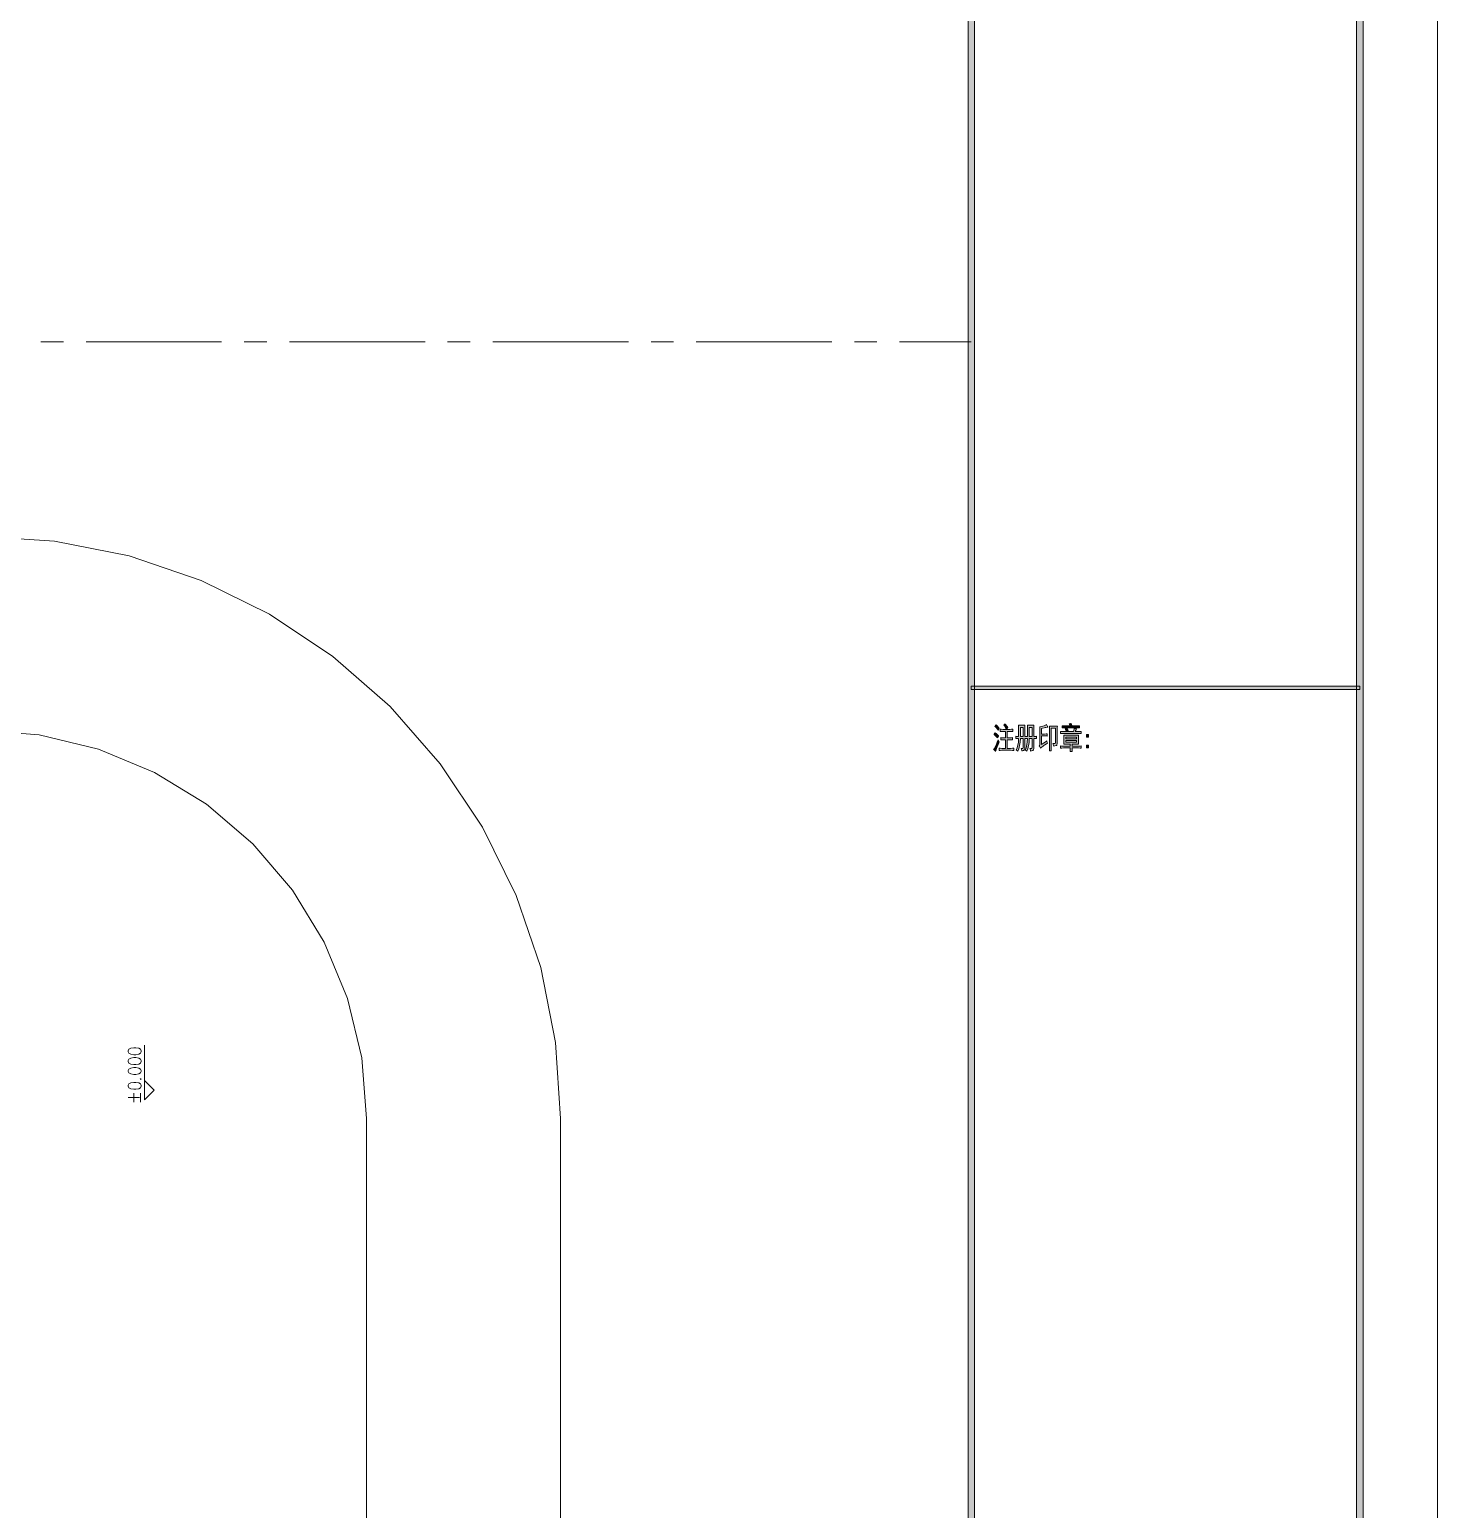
# Model space of a CAD drawing. Header units: millimetres. Extents: x 261 to 114907, y 32 to 1998430.
# Drawn here: x 93142 to 114907, y 1950007 to 1972882 of the extents above; entities that cross this region are included whole.
import ezdxf

# ---------------------------------------------------------------- set-up
doc = ezdxf.new("R2010")
doc.units = ezdxf.units.MM

msp = doc.modelspace()

# ---------------------------------------------------------------- hatches: boundary and pattern name
h = msp.add_hatch(color=0)
h.dxf.hatch_style = 2
h.paths.add_polyline_path([(107750, 1928333), (107650, 1928333), (107650, 1997229), (107750, 1997229)])
h = msp.add_hatch(color=0)
h.dxf.hatch_style = 2
h.paths.add_polyline_path([(113757, 1928283), (113657, 1928383), (113657, 1997179), (113757, 1997279)])
h = msp.add_hatch(color=0)
h.dxf.hatch_style = 2
h.paths.add_polyline_path([(107700, 1962681), (107700, 1962733), (113707, 1962733), (113707, 1962681)])
h = msp.add_hatch(color=0)
h.dxf.hatch_style = 2
h.paths.add_polyline_path([(108068, 1962014), (108084, 1962001), (108111, 1961976), (108123, 1961966), (108120, 1961959), (108110, 1961943), (108106, 1961933), (108093, 1961948), (108066, 1961975), (108052, 1961985), (108056, 1961991), (108064, 1962005)])
h = msp.add_hatch(color=0)
h.dxf.hatch_style = 2
h.paths.add_polyline_path([(108084, 1962135), (108101, 1962119), (108126, 1962090), (108134, 1962077), (108128, 1962071), (108119, 1962057), (108115, 1962050), (108104, 1962068), (108079, 1962097), (108065, 1962108), (108070, 1962114), (108079, 1962128)])
h = msp.add_hatch(color=0)
h.dxf.hatch_style = 2
h.paths.add_polyline_path([(108282, 1962065), (108294, 1962065), (108324, 1962066), (108341, 1962066), (108341, 1962032), (108323, 1962033), (108294, 1962034), (108283, 1962034), (108256, 1962034), (108256, 1961935), (108282, 1961935), (108293, 1961935), (108320, 1961936), (108336, 1961937), (108336, 1961903), (108321, 1961903), (108294, 1961904), (108282, 1961904), (108256, 1961904), (108256, 1961772), (108290, 1961772), (108306, 1961772), (108340, 1961774), (108357, 1961775), (108357, 1961740), (108340, 1961741), (108307, 1961742), (108291, 1961742), (108192, 1961742), (108175, 1961742), (108146, 1961741), (108134, 1961740), (108134, 1961775), (108145, 1961774), (108175, 1961772), (108194, 1961772), (108229, 1961772), (108229, 1961904), (108207, 1961904), (108195, 1961904), (108170, 1961903), (108159, 1961903), (108159, 1961937), (108170, 1961936), (108195, 1961935), (108209, 1961935), (108229, 1961935), (108229, 1962034), (108203, 1962034), (108190, 1962034), (108163, 1962033), (108149, 1962032), (108149, 1962066), (108163, 1962066), (108191, 1962065), (108204, 1962065)])
h = msp.add_hatch(color=0)
h.dxf.hatch_style = 2
h.paths.add_polyline_path([(108203, 1962130), (108208, 1962134), (108217, 1962145), (108222, 1962151), (108231, 1962141), (108253, 1962112), (108266, 1962094), (108260, 1962088), (108249, 1962076), (108244, 1962070), (108232, 1962089), (108212, 1962119)])
h = msp.add_hatch(color=0)
h.paths.add_polyline_path([(108529, 1962128), (108528, 1962114), (108528, 1962082), (108528, 1962063), (108528, 1961956), (108569, 1961956), (108569, 1962065), (108569, 1962082), (108569, 1962113), (108568, 1962128), (108668, 1962128), (108668, 1962115), (108667, 1962083), (108667, 1962063), (108667, 1961956), (108676, 1961956), (108697, 1961957), (108707, 1961958), (108707, 1961924), (108696, 1961925), (108676, 1961926), (108667, 1961926), (108667, 1961785), (108667, 1961769), (108662, 1961749), (108657, 1961745), (108652, 1961741), (108632, 1961733), (108618, 1961729), (108617, 1961741), (108611, 1961762), (108606, 1961771), (108615, 1961771), (108628, 1961772), (108631, 1961772), (108635, 1961774), (108640, 1961784), (108641, 1961792), (108641, 1961926), (108594, 1961926), (108593, 1961863), (108575, 1961763), (108559, 1961726), (108553, 1961733), (108541, 1961743), (108533, 1961746), (108549, 1961775), (108567, 1961865), (108568, 1961926), (108528, 1961926), (108528, 1961775), (108528, 1961761), (108521, 1961745), (108515, 1961742), (108509, 1961739), (108493, 1961734), (108485, 1961731), (108482, 1961740), (108476, 1961760), (108472, 1961771), (108480, 1961771), (108491, 1961771), (108494, 1961772), (108497, 1961772), (108501, 1961780), (108502, 1961787), (108502, 1961926), (108459, 1961926), (108457, 1961865), (108438, 1961766), (108421, 1961728), (108415, 1961734), (108401, 1961743), (108394, 1961746), (108412, 1961779), (108431, 1961869), (108432, 1961926), (108423, 1961926), (108402, 1961925), (108390, 1961924), (108390, 1961958), (108401, 1961957), (108423, 1961956), (108433, 1961956), (108433, 1962061), (108433, 1962081), (108432, 1962114), (108432, 1962128)])
h.paths.add_polyline_path([(108641, 1961956), (108641, 1962095), (108595, 1962095), (108595, 1961956)])
h.paths.add_polyline_path([(108502, 1961956), (108502, 1962095), (108459, 1962095), (108459, 1961956)])
h = msp.add_hatch(color=0)
h.dxf.hatch_style = 2
h.paths.add_polyline_path([(108877, 1961852), (108863, 1961844), (108836, 1961826), (108823, 1961817), (108810, 1961807), (108783, 1961787), (108769, 1961776), (108764, 1961786), (108754, 1961804), (108750, 1961812), (108753, 1961815), (108758, 1961828), (108759, 1961838), (108759, 1962027), (108759, 1962053), (108758, 1962093), (108758, 1962106), (108765, 1962106), (108791, 1962111), (108809, 1962116), (108828, 1962121), (108856, 1962133), (108864, 1962140), (108869, 1962131), (108880, 1962112), (108886, 1962103), (108877, 1962100), (108855, 1962094), (108842, 1962092), (108829, 1962089), (108801, 1962084), (108786, 1962081), (108786, 1961993), (108818, 1961993), (108831, 1961993), (108859, 1961994), (108875, 1961994), (108875, 1961962), (108861, 1961963), (108833, 1961964), (108818, 1961964), (108786, 1961964), (108786, 1961830), (108815, 1961850), (108856, 1961880), (108867, 1961890), (108868, 1961880), (108873, 1961861)])
h = msp.add_hatch(color=0)
h.dxf.hatch_style = 2
h.paths.add_polyline_path([(109031, 1962113), (109030, 1962094), (109029, 1962056), (109029, 1962038), (109029, 1961863), (109029, 1961847), (109025, 1961826), (109021, 1961822), (109016, 1961818), (108993, 1961810), (108975, 1961807), (108974, 1961818), (108968, 1961838), (108963, 1961847), (108972, 1961847), (108986, 1961847), (108991, 1961848), (108997, 1961849), (109003, 1961857), (109003, 1961865), (109003, 1962083), (108936, 1962083), (108936, 1961733), (108910, 1961733), (108911, 1961756), (108912, 1961802), (108912, 1961827), (108912, 1962032), (108912, 1962052), (108911, 1962093), (108910, 1962113)])
h = msp.add_hatch(color=0)
h.dxf.hatch_style = 2
h.paths.add_polyline_path([(109346, 1962032), (109359, 1962032), (109386, 1962033), (109398, 1962034), (109398, 1962002), (109386, 1962003), (109359, 1962003), (109346, 1962003), (109133, 1962003), (109121, 1962003), (109095, 1962003), (109082, 1962002), (109082, 1962034), (109096, 1962033), (109121, 1962032), (109133, 1962032), (109279, 1962032), (109285, 1962049), (109291, 1962075), (109292, 1962083), (109299, 1962081), (109317, 1962076), (109328, 1962074), (109325, 1962069), (109320, 1962059), (109317, 1962053), (109314, 1962047), (109311, 1962037), (109309, 1962032)])
h = msp.add_hatch(color=0)
h.paths.add_polyline_path([(109359, 1961976), (109358, 1961957), (109358, 1961922), (109358, 1961904), (109358, 1961888), (109358, 1961854), (109359, 1961836), (109258, 1961836), (109258, 1961807), (109344, 1961807), (109357, 1961807), (109385, 1961808), (109400, 1961809), (109400, 1961776), (109386, 1961777), (109358, 1961778), (109344, 1961778), (109258, 1961778), (109258, 1961765), (109258, 1961738), (109259, 1961724), (109227, 1961724), (109227, 1961738), (109228, 1961765), (109228, 1961778), (109136, 1961778), (109125, 1961778), (109098, 1961777), (109082, 1961776), (109082, 1961809), (109097, 1961808), (109124, 1961807), (109135, 1961807), (109228, 1961807), (109228, 1961836), (109130, 1961836), (109131, 1961854), (109132, 1961889), (109132, 1961906), (109132, 1961923), (109131, 1961958), (109130, 1961976)])
h.paths.add_polyline_path([(109329, 1961919), (109329, 1961947), (109160, 1961947), (109160, 1961919)])
h.paths.add_polyline_path([(109329, 1961865), (109329, 1961891), (109160, 1961891), (109160, 1961865)])
h = msp.add_hatch(color=0)
h.dxf.hatch_style = 2
h.paths.add_polyline_path([(109246, 1962155), (109249, 1962145), (109254, 1962127), (109255, 1962119), (109335, 1962119), (109344, 1962119), (109364, 1962120), (109374, 1962121), (109374, 1962088), (109364, 1962089), (109345, 1962090), (109336, 1962090), (109151, 1962090), (109139, 1962090), (109116, 1962089), (109105, 1962088), (109105, 1962121), (109118, 1962120), (109141, 1962119), (109149, 1962119), (109223, 1962119), (109223, 1962123), (109219, 1962139), (109216, 1962150), (109222, 1962151), (109237, 1962154)])
h = msp.add_hatch(color=0)
h.dxf.hatch_style = 2
h.paths.add_polyline_path([(109154, 1962072), (109160, 1962075), (109174, 1962080), (109182, 1962083), (109186, 1962074), (109195, 1962056), (109199, 1962047), (109191, 1962044), (109177, 1962038), (109171, 1962036), (109166, 1962046), (109158, 1962064)])
h = msp.add_hatch(color=0)
h.dxf.hatch_style = 2
h.paths.add_polyline_path([(109512, 1961947), (109481, 1961947), (109481, 1961987), (109512, 1961987)])
h = msp.add_hatch(color=0)
h.dxf.hatch_style = 2
h.paths.add_polyline_path([(108134, 1961875), (108127, 1961859), (108110, 1961818), (108101, 1961794), (108092, 1961769), (108079, 1961734), (108076, 1961724), (108070, 1961733), (108054, 1961748), (108046, 1961755), (108054, 1961764), (108071, 1961795), (108080, 1961817), (108090, 1961839), (108107, 1961882), (108114, 1961903), (108119, 1961894), (108129, 1961881)])
h = msp.add_hatch(color=0)
h.dxf.hatch_style = 2
h.paths.add_polyline_path([(109512, 1961782), (109481, 1961782), (109481, 1961821), (109512, 1961821)])

# ---------------------------------------------------------------- linework, layer by layer
at = {"color": 0, "lineweight": 0}
for points in [[(114907, 1927133), (114907, 1998430), (13963, 1998430), (13963, 1927133)], [(107750, 1928333), (107650, 1928333), (107650, 1997229), (107750, 1997229)], [(113757, 1928283), (113657, 1928383), (113657, 1997179), (113757, 1997279)], [(107700, 1962681), (107700, 1962733), (113707, 1962733), (113707, 1962681)], [(108068, 1962014), (108084, 1962001), (108111, 1961976), (108123, 1961966), (108120, 1961959), (108110, 1961943), (108106, 1961933), (108093, 1961948), (108066, 1961975), (108052, 1961985), (108056, 1961991), (108064, 1962005)], [(108084, 1962135), (108101, 1962119), (108126, 1962090), (108134, 1962077), (108128, 1962071), (108119, 1962057), (108115, 1962050), (108104, 1962068), (108079, 1962097), (108065, 1962108), (108070, 1962114), (108079, 1962128)], [(108282, 1962065), (108294, 1962065), (108324, 1962066), (108341, 1962066), (108341, 1962032), (108323, 1962033), (108294, 1962034), (108283, 1962034), (108256, 1962034), (108256, 1961935), (108282, 1961935), (108293, 1961935), (108320, 1961936), (108336, 1961937), (108336, 1961903), (108321, 1961903), (108294, 1961904), (108282, 1961904), (108256, 1961904), (108256, 1961772), (108290, 1961772), (108306, 1961772), (108340, 1961774), (108357, 1961775), (108357, 1961740), (108340, 1961741), (108307, 1961742), (108291, 1961742), (108192, 1961742), (108175, 1961742), (108146, 1961741), (108134, 1961740), (108134, 1961775), (108145, 1961774), (108175, 1961772), (108194, 1961772), (108229, 1961772), (108229, 1961904), (108207, 1961904), (108195, 1961904), (108170, 1961903), (108159, 1961903), (108159, 1961937), (108170, 1961936), (108195, 1961935), (108209, 1961935), (108229, 1961935), (108229, 1962034), (108203, 1962034), (108190, 1962034), (108163, 1962033), (108149, 1962032), (108149, 1962066), (108163, 1962066), (108191, 1962065), (108204, 1962065)], [(108203, 1962130), (108208, 1962134), (108217, 1962145), (108222, 1962151), (108231, 1962141), (108253, 1962112), (108266, 1962094), (108260, 1962088), (108249, 1962076), (108244, 1962070), (108232, 1962089), (108212, 1962119)], [(108529, 1962128), (108528, 1962114), (108528, 1962082), (108528, 1962063), (108528, 1961956), (108569, 1961956), (108569, 1962065), (108569, 1962082), (108569, 1962113), (108568, 1962128), (108668, 1962128), (108668, 1962115), (108667, 1962083), (108667, 1962063), (108667, 1961956), (108676, 1961956), (108697, 1961957), (108707, 1961958), (108707, 1961924), (108696, 1961925), (108676, 1961926), (108667, 1961926), (108667, 1961785), (108667, 1961769), (108662, 1961749), (108657, 1961745), (108652, 1961741), (108632, 1961733), (108618, 1961729), (108617, 1961741), (108611, 1961762), (108606, 1961771), (108615, 1961771), (108628, 1961772), (108631, 1961772), (108635, 1961774), (108640, 1961784), (108641, 1961792), (108641, 1961926), (108594, 1961926), (108593, 1961863), (108575, 1961763), (108559, 1961726), (108553, 1961733), (108541, 1961743), (108533, 1961746), (108549, 1961775), (108567, 1961865), (108568, 1961926), (108528, 1961926), (108528, 1961775), (108528, 1961761), (108521, 1961745), (108515, 1961742), (108509, 1961739), (108493, 1961734), (108485, 1961731), (108482, 1961740), (108476, 1961760), (108472, 1961771), (108480, 1961771), (108491, 1961771), (108494, 1961772), (108497, 1961772), (108501, 1961780), (108502, 1961787), (108502, 1961926), (108459, 1961926), (108457, 1961865), (108438, 1961766), (108421, 1961728), (108415, 1961734), (108401, 1961743), (108394, 1961746), (108412, 1961779), (108431, 1961869), (108432, 1961926), (108423, 1961926), (108402, 1961925), (108390, 1961924), (108390, 1961958), (108401, 1961957), (108423, 1961956), (108433, 1961956), (108433, 1962061), (108433, 1962081), (108432, 1962114), (108432, 1962128)], [(108502, 1961956), (108502, 1962095), (108459, 1962095), (108459, 1961956)], [(108641, 1961956), (108641, 1962095), (108595, 1962095), (108595, 1961956)], [(108877, 1961852), (108863, 1961844), (108836, 1961826), (108823, 1961817), (108810, 1961807), (108783, 1961787), (108769, 1961776), (108764, 1961786), (108754, 1961804), (108750, 1961812), (108753, 1961815), (108758, 1961828), (108759, 1961838), (108759, 1962027), (108759, 1962053), (108758, 1962093), (108758, 1962106), (108765, 1962106), (108791, 1962111), (108809, 1962116), (108828, 1962121), (108856, 1962133), (108864, 1962140), (108869, 1962131), (108880, 1962112), (108886, 1962103), (108877, 1962100), (108855, 1962094), (108842, 1962092), (108829, 1962089), (108801, 1962084), (108786, 1962081), (108786, 1961993), (108818, 1961993), (108831, 1961993), (108859, 1961994), (108875, 1961994), (108875, 1961962), (108861, 1961963), (108833, 1961964), (108818, 1961964), (108786, 1961964), (108786, 1961830), (108815, 1961850), (108856, 1961880), (108867, 1961890), (108868, 1961880), (108873, 1961861)], [(109031, 1962113), (109030, 1962094), (109029, 1962056), (109029, 1962038), (109029, 1961863), (109029, 1961847), (109025, 1961826), (109021, 1961822), (109016, 1961818), (108993, 1961810), (108975, 1961807), (108974, 1961818), (108968, 1961838), (108963, 1961847), (108972, 1961847), (108986, 1961847), (108991, 1961848), (108997, 1961849), (109003, 1961857), (109003, 1961865), (109003, 1962083), (108936, 1962083), (108936, 1961733), (108910, 1961733), (108911, 1961756), (108912, 1961802), (108912, 1961827), (108912, 1962032), (108912, 1962052), (108911, 1962093), (108910, 1962113)], [(109346, 1962032), (109359, 1962032), (109386, 1962033), (109398, 1962034), (109398, 1962002), (109386, 1962003), (109359, 1962003), (109346, 1962003), (109133, 1962003), (109121, 1962003), (109095, 1962003), (109082, 1962002), (109082, 1962034), (109096, 1962033), (109121, 1962032), (109133, 1962032), (109279, 1962032), (109285, 1962049), (109291, 1962075), (109292, 1962083), (109299, 1962081), (109317, 1962076), (109328, 1962074), (109325, 1962069), (109320, 1962059), (109317, 1962053), (109314, 1962047), (109311, 1962037), (109309, 1962032)], [(109359, 1961976), (109358, 1961957), (109358, 1961922), (109358, 1961904), (109358, 1961888), (109358, 1961854), (109359, 1961836), (109258, 1961836), (109258, 1961807), (109344, 1961807), (109357, 1961807), (109385, 1961808), (109400, 1961809), (109400, 1961776), (109386, 1961777), (109358, 1961778), (109344, 1961778), (109258, 1961778), (109258, 1961765), (109258, 1961738), (109259, 1961724), (109227, 1961724), (109227, 1961738), (109228, 1961765), (109228, 1961778), (109136, 1961778), (109125, 1961778), (109098, 1961777), (109082, 1961776), (109082, 1961809), (109097, 1961808), (109124, 1961807), (109135, 1961807), (109228, 1961807), (109228, 1961836), (109130, 1961836), (109131, 1961854), (109132, 1961889), (109132, 1961906), (109132, 1961923), (109131, 1961958), (109130, 1961976)], [(109246, 1962155), (109249, 1962145), (109254, 1962127), (109255, 1962119), (109335, 1962119), (109344, 1962119), (109364, 1962120), (109374, 1962121), (109374, 1962088), (109364, 1962089), (109345, 1962090), (109336, 1962090), (109151, 1962090), (109139, 1962090), (109116, 1962089), (109105, 1962088), (109105, 1962121), (109118, 1962120), (109141, 1962119), (109149, 1962119), (109223, 1962119), (109223, 1962123), (109219, 1962139), (109216, 1962150), (109222, 1962151), (109237, 1962154)], [(109154, 1962072), (109160, 1962075), (109174, 1962080), (109182, 1962083), (109186, 1962074), (109195, 1962056), (109199, 1962047), (109191, 1962044), (109177, 1962038), (109171, 1962036), (109166, 1962046), (109158, 1962064)], [(109512, 1961947), (109481, 1961947), (109481, 1961987), (109512, 1961987)], [(108134, 1961875), (108127, 1961859), (108110, 1961818), (108101, 1961794), (108092, 1961769), (108079, 1961734), (108076, 1961724), (108070, 1961733), (108054, 1961748), (108046, 1961755), (108054, 1961764), (108071, 1961795), (108080, 1961817), (108090, 1961839), (108107, 1961882), (108114, 1961903), (108119, 1961894), (108129, 1961881)], [(109329, 1961919), (109329, 1961947), (109160, 1961947), (109160, 1961919)], [(109329, 1961865), (109329, 1961891), (109160, 1961891), (109160, 1961865)], [(109512, 1961782), (109481, 1961782), (109481, 1961821), (109512, 1961821)], [(94668, 1957082), (94677, 1957059), (94706, 1957044), (94753, 1957036), (94782, 1957036), (94830, 1957044), (94858, 1957059), (94868, 1957082), (94868, 1957097), (94858, 1957120), (94830, 1957135), (94782, 1957143), (94753, 1957143), (94706, 1957135), (94677, 1957120), (94668, 1957097)], [(94668, 1956929), (94677, 1956907), (94706, 1956891), (94753, 1956884), (94782, 1956884), (94830, 1956891), (94858, 1956907), (94868, 1956929), (94868, 1956945), (94858, 1956968), (94830, 1956983), (94782, 1956991), (94753, 1956991), (94706, 1956983), (94677, 1956968), (94668, 1956945)], [(94668, 1956777), (94677, 1956754), (94706, 1956739), (94753, 1956731), (94782, 1956731), (94830, 1956739), (94858, 1956754), (94868, 1956777), (94868, 1956792), (94858, 1956815), (94830, 1956830), (94782, 1956838), (94753, 1956838), (94706, 1956830), (94677, 1956815), (94668, 1956792)], [(94668, 1956548), (94677, 1956526), (94706, 1956511), (94753, 1956503), (94782, 1956503), (94830, 1956511), (94858, 1956526), (94868, 1956548), (94868, 1956564), (94858, 1956586), (94830, 1956602), (94782, 1956609), (94753, 1956609), (94706, 1956602), (94677, 1956586), (94668, 1956564)]]:
    msp.add_lwpolyline(points, close=True, dxfattribs=at)
for points in [[(93666, 1968054), (93317, 1968054)], [(96111, 1968054), (94015, 1968054)], [(96810, 1968054), (96461, 1968054)], [(99255, 1968054), (97159, 1968054)], [(99954, 1968054), (99605, 1968054)], [(102399, 1968054), (100303, 1968054)], [(103098, 1968054), (102749, 1968054)], [(105543, 1968054), (103447, 1968054)], [(106242, 1968054), (105893, 1968054)], [(107700, 1968054), (106591, 1968054)], [(101352, 1956052), (101275, 1957226), (101046, 1958382), (100667, 1959496), (100146, 1960553), (99492, 1961532), (98716, 1962417), (97830, 1963193), (96851, 1963847), (95795, 1964368), (94680, 1964747), (93525, 1964976), (92350, 1965053)], [(98352, 1956052), (98277, 1956990), (98058, 1957906), (97697, 1958776), (97205, 1959579), (96594, 1960295), (95878, 1960907), (95075, 1961399), (94205, 1961759), (93289, 1961979), (92350, 1962053)], [(94918, 1956487), (94918, 1957185)], [(94849, 1956663), (94858, 1956655), (94868, 1956663), (94858, 1956670)], [(94918, 1956337), (94918, 1956637)], [(94918, 1956637), (95067, 1956487)], [(95067, 1956487), (94918, 1956337)], [(94668, 1956373), (94839, 1956373)], [(94753, 1956305), (94753, 1956442)], [(94858, 1956305), (94858, 1956442)], [(98352, 1940548), (98352, 1956052)], [(101352, 1940548), (101352, 1956052)]]:
    msp.add_lwpolyline(points, dxfattribs=at)

doc.saveas('drawing.dxf')
